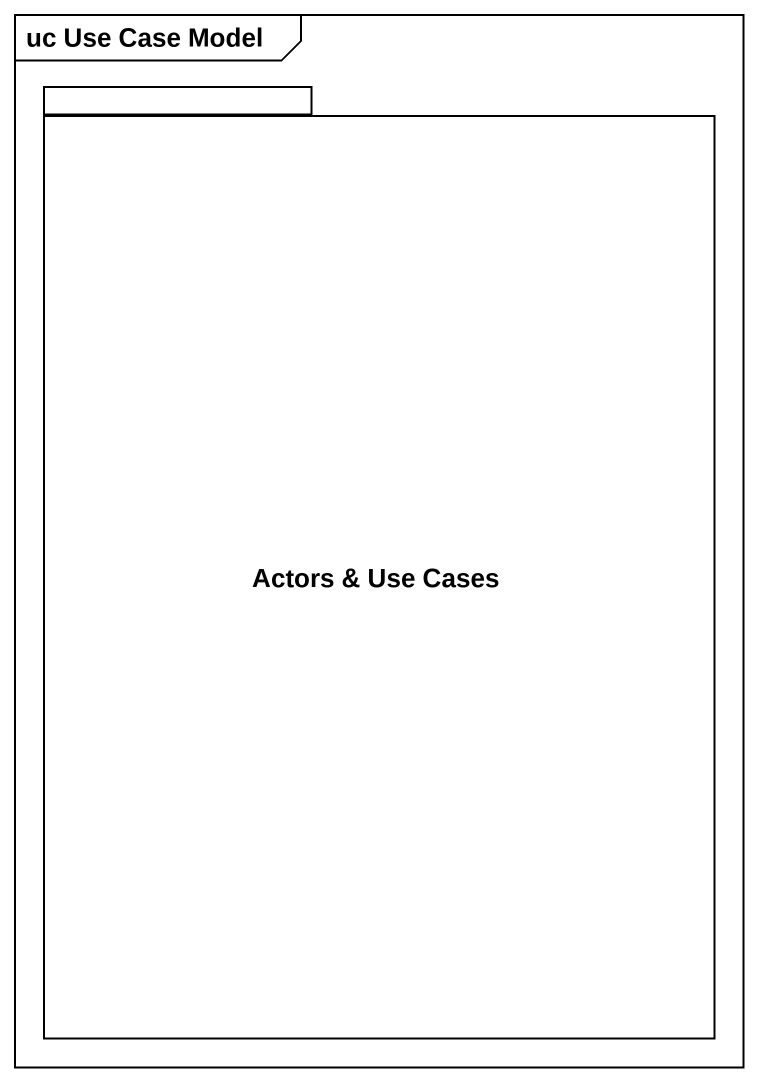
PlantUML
@startuml
mainframe uc Use Case Model
package "Actors & Use Cases" as Actors_Use_Cases {
}
@enduml
